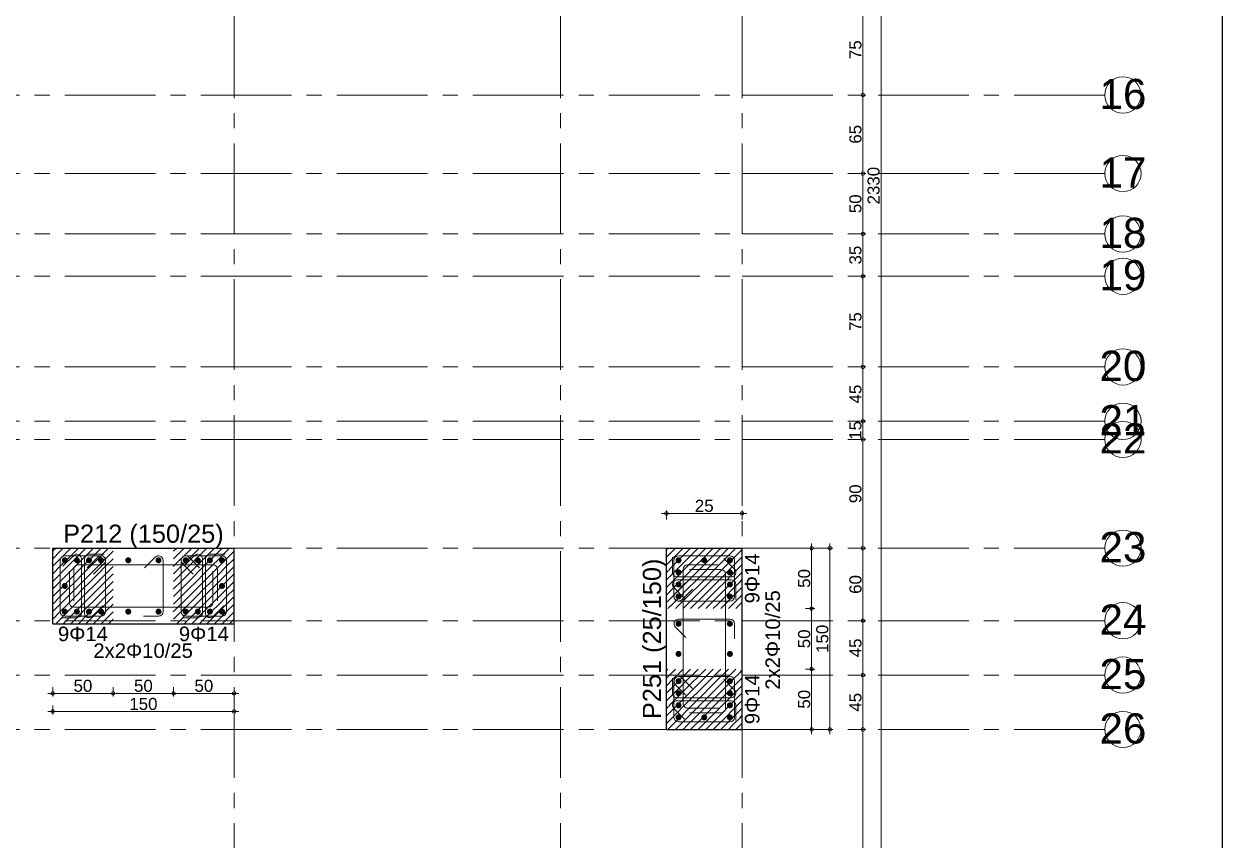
# Model space of a CAD drawing. Header units: millimetres. Extents: x 2232 to 85269, y -3593 to 5869.
# Drawn here: x 31456 to 32447, y 3785 to 4460 of the extents above; entities that cross this region are included whole.
import ezdxf

# ---------------------------------------------------------------- set-up
doc = ezdxf.new("R2010")
doc.units = ezdxf.units.MM
doc.linetypes.add('CENTER2', pattern=[112.5, 75, -12.5, 12.5, -12.5])
doc.linetypes.add('DASHDOT2', pattern=[12.7, 6.35, -3.175, 0, -3.175])
doc.layers.add('aks', color=251, linetype='DASHDOT2', lineweight=35)
for name, color, linetype in [('Donatı Yazısı', 7, 'Continuous'), ('Donatı Çizgisi', 7, 'Continuous'), ('Kolon', 7, 'Continuous'), ('Ölçülendirme', 7, 'Continuous')]:
    doc.layers.add(name, color=color, linetype=linetype)
doc.styles.add('arial_1_18', font='arial.ttf', dxfattribs={"height": 0.2})

# ---------------------------------------------------------------- blocks, each defined once
blk = doc.blocks.new('IDE999Entity6900')
at = {"layer": 'aks', "color": 250, "linetype": 'CENTER2', "lineweight": 5}
blk.add_lwpolyline([(21382.48, 200), (21382.48, 2530)], dxfattribs=at)
blk = doc.blocks.new('IDE999Entity6901')
at = {"layer": 'aks', "color": 250, "linetype": 'CENTER2', "lineweight": 5}
blk.add_lwpolyline([(21532.48, 200), (21532.48, 2530)], dxfattribs=at)
blk = doc.blocks.new('IDE999Entity6902')
at = {"layer": 'aks', "color": 250, "linetype": 'CENTER2', "lineweight": 5}
blk.add_lwpolyline([(21112.48, 200), (21112.48, 2530)], dxfattribs=at)

msp = doc.modelspace()

# ---------------------------------------------------------------- hatches: boundary and pattern name
at = {"layer": 'Donatı Çizgisi', "linetype": 'Continuous', "lineweight": 5}
h = msp.add_hatch(color=5, dxfattribs=at)
edge = h.paths.add_edge_path(flags=0)
edge.add_arc((31490.16, 4016.37), 2.5, 0, 360)
h = msp.add_hatch(color=5, dxfattribs=at)
edge = h.paths.add_edge_path(flags=0)
edge.add_arc((31500.16, 4016.37), 2.5, 0, 360)
h = msp.add_hatch(color=5, dxfattribs=at)
edge = h.paths.add_edge_path(flags=0)
edge.add_arc((31510.16, 4016.37), 2.5, 0, 360)
h = msp.add_hatch(color=5, dxfattribs=at)
edge = h.paths.add_edge_path(flags=0)
edge.add_arc((31520.16, 4016.37), 2.5, 0, 360)
h = msp.add_hatch(color=5, dxfattribs=at)
edge = h.paths.add_edge_path(flags=0)
edge.add_arc((31542.66, 4016.37), 2.5, 0, 360)
h = msp.add_hatch(color=5, dxfattribs=at)
edge = h.paths.add_edge_path(flags=0)
edge.add_arc((31567.66, 4016.37), 2.5, 0, 360)
h = msp.add_hatch(color=5, dxfattribs=at)
edge = h.paths.add_edge_path(flags=0)
edge.add_arc((31590.16, 4016.37), 2.5, 0, 360)
h = msp.add_hatch(color=5, dxfattribs=at)
edge = h.paths.add_edge_path(flags=0)
edge.add_arc((31600.16, 4016.37), 2.5, 0, 360)
h = msp.add_hatch(color=5, dxfattribs=at)
edge = h.paths.add_edge_path(flags=0)
edge.add_arc((31610.16, 4016.37), 2.5, 0, 360)
h = msp.add_hatch(color=5, dxfattribs=at)
edge = h.paths.add_edge_path(flags=0)
edge.add_arc((31620.16, 4016.37), 2.5, 0, 360)
h = msp.add_hatch(color=5, dxfattribs=at)
edge = h.paths.add_edge_path(flags=0)
edge.add_arc((31997.66, 4016.37), 2.5, 0, 360)
h = msp.add_hatch(color=5, dxfattribs=at)
edge = h.paths.add_edge_path(flags=0)
edge.add_arc((32018.91, 4016.37), 2.5, 0, 360)
h = msp.add_hatch(color=5, dxfattribs=at)
edge = h.paths.add_edge_path(flags=0)
edge.add_arc((32040.16, 4016.37), 2.5, 0, 360)
h = msp.add_hatch(color=5, dxfattribs=at)
edge = h.paths.add_edge_path(flags=0)
edge.add_arc((31997.66, 4006.37), 2.5, 0, 360)
h = msp.add_hatch(color=5, dxfattribs=at)
edge = h.paths.add_edge_path(flags=0)
edge.add_arc((32040.16, 4006.37), 2.5, 0, 360)
h = msp.add_hatch(color=5, dxfattribs=at)
edge = h.paths.add_edge_path(flags=0)
edge.add_arc((31490.16, 3995.12), 2.5, 0, 360)
h = msp.add_hatch(color=5, dxfattribs=at)
edge = h.paths.add_edge_path(flags=0)
edge.add_arc((31620.16, 3995.12), 2.5, 0, 360)
h = msp.add_hatch(color=5, dxfattribs=at)
edge = h.paths.add_edge_path(flags=0)
edge.add_arc((31997.66, 3996.37), 2.5, 0, 360)
h = msp.add_hatch(color=5, dxfattribs=at)
edge = h.paths.add_edge_path(flags=0)
edge.add_arc((32040.16, 3996.37), 2.5, 0, 360)
h = msp.add_hatch(color=5, dxfattribs=at)
edge = h.paths.add_edge_path(flags=0)
edge.add_arc((31997.66, 3986.37), 2.5, 0, 360)
h = msp.add_hatch(color=5, dxfattribs=at)
edge = h.paths.add_edge_path(flags=0)
edge.add_arc((32040.16, 3986.37), 2.5, 0, 360)
h = msp.add_hatch(color=5, dxfattribs=at)
edge = h.paths.add_edge_path(flags=0)
edge.add_arc((31490.16, 3973.87), 2.5, 0, 360)
h = msp.add_hatch(color=5, dxfattribs=at)
edge = h.paths.add_edge_path(flags=0)
edge.add_arc((31500.16, 3973.87), 2.5, 0, 360)
h = msp.add_hatch(color=5, dxfattribs=at)
edge = h.paths.add_edge_path(flags=0)
edge.add_arc((31510.16, 3973.87), 2.5, 0, 360)
h = msp.add_hatch(color=5, dxfattribs=at)
edge = h.paths.add_edge_path(flags=0)
edge.add_arc((31520.16, 3973.87), 2.5, 0, 360)
h = msp.add_hatch(color=5, dxfattribs=at)
edge = h.paths.add_edge_path(flags=0)
edge.add_arc((31542.66, 3973.87), 2.5, 0, 360)
h = msp.add_hatch(color=5, dxfattribs=at)
edge = h.paths.add_edge_path(flags=0)
edge.add_arc((31567.66, 3973.87), 2.5, 0, 360)
h = msp.add_hatch(color=5, dxfattribs=at)
edge = h.paths.add_edge_path(flags=0)
edge.add_arc((31590.16, 3973.87), 2.5, 0, 360)
h = msp.add_hatch(color=5, dxfattribs=at)
edge = h.paths.add_edge_path(flags=0)
edge.add_arc((31600.16, 3973.87), 2.5, 0, 360)
h = msp.add_hatch(color=5, dxfattribs=at)
edge = h.paths.add_edge_path(flags=0)
edge.add_arc((31610.16, 3973.87), 2.5, 0, 360)
h = msp.add_hatch(color=5, dxfattribs=at)
edge = h.paths.add_edge_path(flags=0)
edge.add_arc((31620.16, 3973.87), 2.5, 0, 360)
h = msp.add_hatch(color=5, dxfattribs=at)
edge = h.paths.add_edge_path(flags=0)
edge.add_arc((31997.66, 3963.87), 2.5, 0, 360)
h = msp.add_hatch(color=5, dxfattribs=at)
edge = h.paths.add_edge_path(flags=0)
edge.add_arc((32040.16, 3963.87), 2.5, 0, 360)
h = msp.add_hatch(color=5, dxfattribs=at)
edge = h.paths.add_edge_path(flags=0)
edge.add_arc((31997.66, 3938.87), 2.5, 0, 360)
h = msp.add_hatch(color=5, dxfattribs=at)
edge = h.paths.add_edge_path(flags=0)
edge.add_arc((32040.16, 3938.87), 2.5, 0, 360)
h = msp.add_hatch(color=5, dxfattribs=at)
edge = h.paths.add_edge_path(flags=0)
edge.add_arc((31997.66, 3916.37), 2.5, 0, 360)
h = msp.add_hatch(color=5, dxfattribs=at)
edge = h.paths.add_edge_path(flags=0)
edge.add_arc((32040.16, 3916.37), 2.5, 0, 360)
h = msp.add_hatch(color=5, dxfattribs=at)
edge = h.paths.add_edge_path(flags=0)
edge.add_arc((31997.66, 3906.37), 2.5, 0, 360)
h = msp.add_hatch(color=5, dxfattribs=at)
edge = h.paths.add_edge_path(flags=0)
edge.add_arc((32040.16, 3906.37), 2.5, 0, 360)
h = msp.add_hatch(color=5, dxfattribs=at)
edge = h.paths.add_edge_path(flags=0)
edge.add_arc((31997.66, 3896.37), 2.5, 0, 360)
h = msp.add_hatch(color=5, dxfattribs=at)
edge = h.paths.add_edge_path(flags=0)
edge.add_arc((32040.16, 3896.37), 2.5, 0, 360)
h = msp.add_hatch(color=5, dxfattribs=at)
edge = h.paths.add_edge_path(flags=0)
edge.add_arc((31997.66, 3886.37), 2.5, 0, 360)
h = msp.add_hatch(color=5, dxfattribs=at)
edge = h.paths.add_edge_path(flags=0)
edge.add_arc((32018.91, 3886.37), 2.5, 0, 360)
h = msp.add_hatch(color=5, dxfattribs=at)
edge = h.paths.add_edge_path(flags=0)
edge.add_arc((32040.16, 3886.37), 2.5, 0, 360)

# ---------------------------------------------------------------- linework, layer by layer
msp.add_line((32447.11, 5868.75), (32447.11, 1368.75))
at = {"layer": 'aks', "color": 250, "linetype": 'CENTER2', "lineweight": 5}
for points in [[(28790.16, 4401.37), (32050.16, 4401.37)], [(32050.16, 4401.37), (32350.16, 4401.37)], [(28790.16, 4336.37), (32050.16, 4336.37)], [(32050.16, 4336.37), (32350.16, 4336.37)], [(28790.16, 4286.37), (32050.16, 4286.37)], [(32050.16, 4286.37), (32350.16, 4286.37)], [(28790.16, 4251.37), (32050.16, 4251.37)], [(32050.16, 4251.37), (32350.16, 4251.37)], [(28790.16, 4176.37), (32050.16, 4176.37)], [(32050.16, 4176.37), (32350.16, 4176.37)], [(28790.16, 4131.37), (32050.16, 4131.37)], [(32050.16, 4131.37), (32350.16, 4131.37)], [(28790.16, 4116.37), (32050.16, 4116.37)], [(32050.16, 4116.37), (32350.16, 4116.37)], [(28790.16, 4026.37), (32050.16, 4026.37)], [(32050.16, 4026.37), (32350.16, 4026.37)], [(28790.16, 3966.37), (32050.16, 3966.37)], [(32050.16, 3966.37), (32350.16, 3966.37)], [(28790.16, 3921.37), (32050.16, 3921.37)], [(32050.16, 3921.37), (32350.16, 3921.37)], [(28790.16, 3876.37), (32050.16, 3876.37)], [(32050.16, 3876.37), (32350.16, 3876.37)]]:
    msp.add_lwpolyline(points, dxfattribs=at)
at = {"layer": 'aks', "color": 30, "linetype": 'Continuous', "lineweight": 5}
for centre in [(32365.16, 4401.37), (32365.16, 4336.37), (32365.16, 4286.37), (32365.16, 4251.37), (32365.16, 4176.37), (32365.16, 4131.37), (32365.16, 4116.37), (32365.16, 4026.37), (32365.16, 3966.37), (32365.16, 3921.37), (32365.16, 3876.37)]:
    msp.add_circle(centre, 15, dxfattribs=at)
at = {"layer": 'Donatı Çizgisi', "color": 5, "linetype": 'Continuous', "lineweight": 5}
for points in [[(31486.41, 4016.37), (31486.41, 3973.87)], [(31520.16, 4020.12), (31490.16, 4020.12)], [(31517.5, 4019.02), (31508.66, 4010.18)], [(31513.97, 4004.88), (31522.81, 4013.72)], [(31523.91, 3973.87), (31523.91, 4016.37)], [(31586.41, 3973.87), (31586.41, 4016.37)], [(31596.34, 4004.88), (31587.5, 4013.72)], [(31590.16, 4020.12), (31620.16, 4020.12)], [(31592.81, 4019.02), (31601.65, 4010.18)], [(31623.91, 4016.37), (31623.91, 3973.87)], [(31993.91, 3986.37), (31993.91, 4016.37)], [(31997.66, 4020.12), (32040.16, 4020.12)], [(32043.91, 4016.37), (32043.91, 3986.37)], [(31995, 3989.02), (32003.84, 3997.86)], [(32009.15, 3992.56), (32000.31, 3983.72)], [(32040.16, 3982.62), (31997.66, 3982.62)], [(31490.16, 3970.12), (31520.16, 3970.12)], [(31620.16, 3970.12), (31590.16, 3970.12)], [(31993.91, 3916.37), (31993.91, 3886.37)], [(31995, 3913.72), (32003.84, 3904.88)], [(32040.16, 3920.12), (31997.66, 3920.12)], [(32009.15, 3910.18), (32000.31, 3919.02)], [(32043.91, 3886.37), (32043.91, 3916.37)], [(31997.66, 3882.62), (32040.16, 3882.62)]]:
    msp.add_lwpolyline(points, dxfattribs=at)
at = {"layer": 'Donatı Çizgisi', "color": 1, "linetype": 'Continuous', "lineweight": 5}
for points in [[(31488.66, 4011.43), (31497.5, 4020.27)], [(31501.41, 4012.62), (31612.66, 4012.62)], [(31503.91, 4017.62), (31503.91, 3972.62)], [(31506.41, 3972.62), (31506.41, 4017.62)], [(31510.16, 4021.37), (31522.66, 4021.37)], [(31556.16, 4010.18), (31565, 4019.02)], [(31571.41, 4016.37), (31571.41, 3973.87)], [(31588.66, 4011.43), (31597.5, 4020.27)], [(31603.91, 4017.62), (31603.91, 3972.62)], [(31606.41, 3972.62), (31606.41, 4017.62)], [(31610.16, 4021.37), (31622.66, 4021.37)], [(31992.66, 4006.37), (31992.66, 4018.87)], [(32005.16, 4012.62), (32031.16, 4012.62)], [(32035.22, 4017.86), (32044.06, 4009.02)], [(31493.91, 4007.37), (31493.91, 3981.37)], [(31497.66, 3982.87), (31497.66, 4008.87)], [(31612.66, 3981.37), (31612.66, 4007.37)], [(31616.41, 4008.87), (31616.41, 3982.87)], [(32041.41, 4002.62), (31996.41, 4002.62)], [(32001.41, 3897.62), (32001.41, 4008.87)], [(32032.66, 4008.87), (32006.66, 4008.87)], [(32036.41, 3893.87), (32036.41, 4005.12)], [(32002.59, 3984.88), (31993.75, 3993.72)], [(31996.41, 4000.12), (32041.41, 4000.12)], [(32045.16, 3996.37), (32045.16, 3983.87)], [(31497.66, 3977.62), (31608.91, 3977.62)], [(31521.65, 3978.81), (31512.81, 3969.97)], [(31621.65, 3978.81), (31612.81, 3969.97)], [(31500.16, 3968.87), (31487.66, 3968.87)], [(31567.66, 3970.12), (31555.16, 3970.12)], [(31600.16, 3968.87), (31587.66, 3968.87)], [(31997.66, 3967.62), (32040.16, 3967.62)], [(32043.91, 3963.87), (32043.91, 3951.37)], [(32003.84, 3952.38), (31995, 3961.22)], [(31992.66, 3906.37), (31992.66, 3918.87)], [(32035.22, 3917.86), (32044.06, 3909.02)], [(32002.59, 3884.88), (31993.75, 3893.72)], [(32041.41, 3902.62), (31996.41, 3902.62)], [(31996.41, 3900.12), (32041.41, 3900.12)], [(32031.16, 3893.87), (32005.16, 3893.87)], [(32045.16, 3896.37), (32045.16, 3883.87)], [(32006.66, 3890.12), (32032.66, 3890.12)]]:
    msp.add_lwpolyline(points, dxfattribs=at)
at = {"layer": 'Donatı Çizgisi', "color": 5, "linetype": 'Continuous', "lineweight": 5}
for centre, start, end in [((31490.16, 4016.37), 90, 180), ((31520.16, 4016.37), 0, 135), ((31520.16, 4016.37), 315, 90), ((31590.16, 4016.37), 90, 225), ((31590.16, 4016.37), 45, 180), ((31620.16, 4016.37), 0, 90), ((31997.66, 4016.37), 90, 180), ((32040.16, 4016.37), 0, 90), ((31997.66, 3986.37), 135, 270), ((31997.66, 3986.37), 180, 315), ((32040.16, 3986.37), 270, 0), ((31490.16, 3973.87), 180, 270), ((31520.16, 3973.87), 270, 0), ((31590.16, 3973.87), 180, 270), ((31620.16, 3973.87), 270, 0), ((31997.66, 3916.37), 45, 180), ((31997.66, 3916.37), 90, 225), ((32040.16, 3916.37), 0, 90), ((31997.66, 3886.37), 180, 270), ((32040.16, 3886.37), 270, 0)]:
    msp.add_arc(centre, 3.75, start, end, dxfattribs=at)
at = {"layer": 'Donatı Çizgisi', "color": 1, "linetype": 'Continuous', "lineweight": 5}
for centre, start, end in [((31500.16, 4017.62), 0, 135), ((31501.41, 4008.87), 90, 180), ((31510.16, 4017.62), 90, 180), ((31567.66, 4016.37), 0, 135), ((31600.16, 4017.62), 0, 135), ((31610.16, 4017.62), 90, 180), ((31612.66, 4008.87), 0, 90), ((32005.16, 4008.87), 90, 180), ((31996.41, 4006.37), 180, 270), ((32032.66, 4005.12), 0, 90), ((32041.41, 4006.37), 270, 45), ((31996.41, 3996.37), 90, 225), ((32041.41, 3996.37), 0, 90), ((31497.66, 3981.37), 180, 270), ((31567.66, 3973.87), 270, 0), ((31608.91, 3981.37), 270, 0), ((31500.16, 3972.62), 270, 0), ((31510.16, 3972.62), 180, 315), ((31600.16, 3972.62), 270, 0), ((31610.16, 3972.62), 180, 315), ((31997.66, 3963.87), 90, 225), ((32040.16, 3963.87), 0, 90), ((31996.41, 3906.37), 180, 270), ((32041.41, 3906.37), 270, 45), ((31996.41, 3896.37), 90, 225), ((32005.16, 3897.62), 180, 270), ((32032.66, 3893.87), 270, 0), ((32041.41, 3896.37), 0, 90)]:
    msp.add_arc(centre, 3.75, start, end, dxfattribs=at)
at = {"layer": 'Kolon', "color": 251, "linetype": 'Continuous', "lineweight": -3}
for points in [[(31480.15, 4023.85), (31480.18, 4023.87)], [(31480.18, 4023.87), (31482.68, 4026.37)], [(31480.18, 4011.37), (31492.68, 4023.87)], [(31480.18, 4017.62), (31486.43, 4023.87)], [(31486.43, 4023.87), (31488.93, 4026.37)], [(31492.68, 4023.87), (31495.18, 4026.37)], [(31492.68, 4011.37), (31505.18, 4023.87)], [(31492.68, 4017.62), (31498.93, 4023.87)], [(31498.93, 4023.87), (31501.43, 4026.37)], [(31505.18, 4023.87), (31507.68, 4026.37)], [(31505.18, 4011.37), (31517.68, 4023.87)], [(31505.18, 4017.62), (31511.43, 4023.87)], [(31511.43, 4023.87), (31513.93, 4026.37)], [(31517.68, 4023.87), (31520.18, 4026.37)], [(31517.68, 4017.62), (31523.93, 4023.87)], [(31517.68, 4011.37), (31530.15, 4023.85)], [(31523.93, 4023.87), (31526.43, 4026.37)], [(31580.15, 4023.85), (31580.18, 4023.87)], [(31580.18, 4023.87), (31582.68, 4026.37)], [(31580.18, 4011.37), (31592.68, 4023.87)], [(31580.18, 4017.62), (31586.43, 4023.87)], [(31586.43, 4023.87), (31588.93, 4026.37)], [(31592.68, 4023.87), (31595.18, 4026.37)], [(31592.68, 4011.37), (31605.18, 4023.87)], [(31592.68, 4017.62), (31598.93, 4023.87)], [(31598.93, 4023.87), (31601.43, 4026.37)], [(31605.18, 4023.87), (31607.68, 4026.37)], [(31605.18, 4011.37), (31617.68, 4023.87)], [(31605.18, 4017.62), (31611.43, 4023.87)], [(31611.43, 4023.87), (31613.93, 4026.37)], [(31617.68, 4023.87), (31620.18, 4026.37)], [(31617.68, 4017.62), (31623.93, 4023.87)], [(31617.68, 4011.37), (31630.15, 4023.85)], [(31623.93, 4023.87), (31626.43, 4026.37)], [(31987.65, 4025.1), (31988.93, 4026.37)], [(31987.65, 4018.85), (31992.68, 4023.87)], [(31992.68, 4023.87), (31995.18, 4026.37)], [(31992.68, 4011.37), (32005.18, 4023.87)], [(31992.68, 4017.62), (31998.93, 4023.87)], [(31998.93, 4023.87), (32001.43, 4026.37)], [(32005.18, 4023.87), (32007.68, 4026.37)], [(32005.18, 4011.37), (32017.68, 4023.87)], [(32005.18, 4017.62), (32011.43, 4023.87)], [(32011.43, 4023.87), (32013.93, 4026.37)], [(32017.68, 4023.87), (32020.18, 4026.37)], [(32017.68, 4011.37), (32030.18, 4023.87)], [(32017.68, 4017.62), (32023.93, 4023.87)], [(32023.93, 4023.87), (32026.43, 4026.37)], [(32030.18, 4023.87), (32032.68, 4026.37)], [(32030.18, 4011.37), (32042.68, 4023.87)], [(32030.18, 4017.62), (32036.43, 4023.87)], [(32036.43, 4023.87), (32038.93, 4026.37)], [(32042.68, 4023.87), (32045.18, 4026.37)], [(32042.68, 4017.62), (32048.93, 4023.87)], [(32048.93, 4023.87), (32050.15, 4025.1)], [(31480.15, 4017.6), (31480.18, 4017.62)], [(31486.43, 4011.37), (31492.68, 4017.62)], [(31498.93, 4011.37), (31505.18, 4017.62)], [(31511.43, 4011.37), (31517.68, 4017.62)], [(31523.93, 4011.37), (31530.15, 4017.6)], [(31580.15, 4017.6), (31580.18, 4017.62)], [(31586.43, 4011.37), (31592.68, 4017.62)], [(31598.93, 4011.37), (31605.18, 4017.62)], [(31611.43, 4011.37), (31617.68, 4017.62)], [(31623.93, 4011.37), (31630.15, 4017.6)], [(31987.65, 4012.6), (31992.68, 4017.62)], [(31998.93, 4011.37), (32005.18, 4017.62)], [(32011.43, 4011.37), (32017.68, 4017.62)], [(32023.93, 4011.37), (32030.18, 4017.62)], [(32036.43, 4011.37), (32042.68, 4017.62)], [(32042.68, 4011.37), (32050.15, 4018.85)], [(32048.93, 4011.37), (32050.15, 4012.6)], [(31480.15, 4011.35), (31480.18, 4011.37)], [(31480.15, 4005.1), (31480.18, 4005.12)], [(31480.18, 3998.87), (31492.68, 4011.37)], [(31480.18, 4005.12), (31486.43, 4011.37)], [(31486.43, 3998.87), (31492.68, 4005.12)], [(31492.68, 3998.87), (31505.18, 4011.37)], [(31492.68, 4005.12), (31498.93, 4011.37)], [(31498.93, 3998.87), (31505.18, 4005.12)], [(31505.18, 3998.87), (31517.68, 4011.37)], [(31505.18, 4005.12), (31511.43, 4011.37)], [(31511.43, 3998.87), (31517.68, 4005.12)], [(31517.68, 4005.12), (31523.93, 4011.37)], [(31517.68, 3998.87), (31530.15, 4011.35)], [(31523.93, 3998.87), (31530.15, 4005.1)], [(31580.15, 4011.35), (31580.18, 4011.37)], [(31580.15, 4005.1), (31580.18, 4005.12)], [(31580.18, 3998.87), (31592.68, 4011.37)], [(31580.18, 4005.12), (31586.43, 4011.37)], [(31586.43, 3998.87), (31592.68, 4005.12)], [(31592.68, 3998.87), (31605.18, 4011.37)], [(31592.68, 4005.12), (31598.93, 4011.37)], [(31598.93, 3998.87), (31605.18, 4005.12)], [(31605.18, 3998.87), (31617.68, 4011.37)], [(31605.18, 4005.12), (31611.43, 4011.37)], [(31611.43, 3998.87), (31617.68, 4005.12)], [(31617.68, 4005.12), (31623.93, 4011.37)], [(31617.68, 3998.87), (31630.15, 4011.35)], [(31623.93, 3998.87), (31630.15, 4005.1)], [(31987.65, 4006.35), (31992.68, 4011.37)], [(31987.65, 4000.1), (31992.68, 4005.12)], [(31992.68, 3998.87), (32005.18, 4011.37)], [(31992.68, 4005.12), (31998.93, 4011.37)], [(31998.93, 3998.87), (32005.18, 4005.12)], [(32005.18, 3998.87), (32017.68, 4011.37)], [(32005.18, 4005.12), (32011.43, 4011.37)], [(32011.43, 3998.87), (32017.68, 4005.12)], [(32017.68, 3998.87), (32030.18, 4011.37)], [(32017.68, 4005.12), (32023.93, 4011.37)], [(32023.93, 3998.87), (32030.18, 4005.12)], [(32030.18, 3998.87), (32042.68, 4011.37)], [(32030.18, 4005.12), (32036.43, 4011.37)], [(32036.43, 3998.87), (32042.68, 4005.12)], [(32042.68, 4005.12), (32048.93, 4011.37)], [(32042.68, 3998.87), (32050.15, 4006.35)], [(31480.15, 3998.85), (31480.18, 3998.87)], [(31480.15, 3992.6), (31480.18, 3992.62)], [(31480.18, 3986.37), (31492.68, 3998.87)], [(31480.18, 3992.62), (31486.43, 3998.87)], [(31486.43, 3986.37), (31492.68, 3992.62)], [(31492.68, 3986.37), (31505.18, 3998.87)], [(31492.68, 3992.62), (31498.93, 3998.87)], [(31498.93, 3986.37), (31505.18, 3992.62)], [(31505.18, 3986.37), (31517.68, 3998.87)], [(31505.18, 3992.62), (31511.43, 3998.87)], [(31511.43, 3986.37), (31517.68, 3992.62)], [(31517.68, 3992.62), (31523.93, 3998.87)], [(31517.68, 3986.37), (31530.15, 3998.85)], [(31523.93, 3986.37), (31530.15, 3992.6)], [(31580.15, 3998.85), (31580.18, 3998.87)], [(31580.15, 3992.6), (31580.18, 3992.62)], [(31580.18, 3986.37), (31592.68, 3998.87)], [(31580.18, 3992.62), (31586.43, 3998.87)], [(31586.43, 3986.37), (31592.68, 3992.62)], [(31592.68, 3986.37), (31605.18, 3998.87)], [(31592.68, 3992.62), (31598.93, 3998.87)], [(31598.93, 3986.37), (31605.18, 3992.62)], [(31605.18, 3986.37), (31617.68, 3998.87)], [(31605.18, 3992.62), (31611.43, 3998.87)], [(31611.43, 3986.37), (31617.68, 3992.62)], [(31617.68, 3992.62), (31623.93, 3998.87)], [(31617.68, 3986.37), (31630.15, 3998.85)], [(31623.93, 3986.37), (31630.15, 3992.6)], [(31987.65, 3993.85), (31992.68, 3998.87)], [(31987.65, 3987.6), (31992.68, 3992.62)], [(31992.68, 3986.37), (32005.18, 3998.87)], [(31992.68, 3992.62), (31998.93, 3998.87)], [(31998.93, 3986.37), (32005.18, 3992.62)], [(32005.18, 3986.37), (32017.68, 3998.87)], [(32005.18, 3992.62), (32011.43, 3998.87)], [(32011.43, 3986.37), (32017.68, 3992.62)], [(32017.68, 3986.37), (32030.18, 3998.87)], [(32017.68, 3992.62), (32023.93, 3998.87)], [(32023.93, 3986.37), (32030.18, 3992.62)], [(32030.18, 3986.37), (32042.68, 3998.87)], [(32030.18, 3992.62), (32036.43, 3998.87)], [(32036.43, 3986.37), (32042.68, 3992.62)], [(32042.68, 3992.62), (32048.93, 3998.87)], [(32042.68, 3986.37), (32050.15, 3993.85)], [(32048.93, 3998.87), (32050.15, 4000.1)], [(31480.15, 3986.35), (31480.18, 3986.37)], [(31480.18, 3973.87), (31492.68, 3986.37)], [(31480.18, 3980.12), (31486.43, 3986.37)], [(31492.68, 3973.87), (31505.18, 3986.37)], [(31492.68, 3980.12), (31498.93, 3986.37)], [(31505.18, 3973.87), (31517.68, 3986.37)], [(31505.18, 3980.12), (31511.43, 3986.37)], [(31517.68, 3980.12), (31523.93, 3986.37)], [(31517.68, 3973.87), (31530.15, 3986.35)], [(31580.15, 3986.35), (31580.18, 3986.37)], [(31580.18, 3973.87), (31592.68, 3986.37)], [(31580.18, 3980.12), (31586.43, 3986.37)], [(31592.68, 3973.87), (31605.18, 3986.37)], [(31592.68, 3980.12), (31598.93, 3986.37)], [(31605.18, 3973.87), (31617.68, 3986.37)], [(31605.18, 3980.12), (31611.43, 3986.37)], [(31617.68, 3980.12), (31623.93, 3986.37)], [(31617.68, 3973.87), (31630.15, 3986.35)], [(31987.65, 3981.35), (31992.68, 3986.37)], [(31992.68, 3980.12), (31998.93, 3986.37)], [(31995.18, 3976.37), (32005.18, 3986.37)], [(32005.18, 3980.12), (32011.43, 3986.37)], [(32007.68, 3976.37), (32017.68, 3986.37)], [(32017.68, 3980.12), (32023.93, 3986.37)], [(32020.18, 3976.37), (32030.18, 3986.37)], [(32030.18, 3980.12), (32036.43, 3986.37)], [(32032.68, 3976.37), (32042.68, 3986.37)], [(32042.68, 3980.12), (32048.93, 3986.37)], [(32048.93, 3986.37), (32050.15, 3987.6)], [(31480.15, 3980.1), (31480.18, 3980.12)], [(31480.15, 3973.85), (31480.18, 3973.87)], [(31480.18, 3967.62), (31486.43, 3973.87)], [(31482.68, 3963.87), (31492.68, 3973.87)], [(31486.43, 3973.87), (31492.68, 3980.12)], [(31492.68, 3967.62), (31498.93, 3973.87)], [(31495.18, 3963.87), (31505.18, 3973.87)], [(31498.93, 3973.87), (31505.18, 3980.12)], [(31505.18, 3967.62), (31511.43, 3973.87)], [(31507.68, 3963.87), (31517.68, 3973.87)], [(31511.43, 3973.87), (31517.68, 3980.12)], [(31517.68, 3967.62), (31523.93, 3973.87)], [(31520.18, 3963.87), (31530.15, 3973.85)], [(31523.93, 3973.87), (31530.15, 3980.1)], [(31580.15, 3980.1), (31580.18, 3980.12)], [(31580.15, 3973.85), (31580.18, 3973.87)], [(31580.18, 3967.62), (31586.43, 3973.87)], [(31582.68, 3963.87), (31592.68, 3973.87)], [(31586.43, 3973.87), (31592.68, 3980.12)], [(31592.68, 3967.62), (31598.93, 3973.87)], [(31595.18, 3963.87), (31605.18, 3973.87)], [(31598.93, 3973.87), (31605.18, 3980.12)], [(31605.18, 3967.62), (31611.43, 3973.87)], [(31607.68, 3963.87), (31617.68, 3973.87)], [(31611.43, 3973.87), (31617.68, 3980.12)], [(31617.68, 3967.62), (31623.93, 3973.87)], [(31620.18, 3963.87), (31630.15, 3973.85)], [(31623.93, 3973.87), (31630.15, 3980.1)], [(31988.93, 3976.37), (31992.68, 3980.12)], [(32001.43, 3976.37), (32005.18, 3980.12)], [(32013.93, 3976.37), (32017.68, 3980.12)], [(32026.43, 3976.37), (32030.18, 3980.12)], [(32038.93, 3976.37), (32042.68, 3980.12)], [(32045.18, 3976.37), (32050.15, 3981.35)], [(31480.15, 3967.6), (31480.18, 3967.62)], [(31488.93, 3963.87), (31492.68, 3967.62)], [(31501.43, 3963.87), (31505.18, 3967.62)], [(31513.93, 3963.87), (31517.68, 3967.62)], [(31526.43, 3963.87), (31530.15, 3967.6)], [(31580.15, 3967.6), (31580.18, 3967.62)], [(31588.93, 3963.87), (31592.68, 3967.62)], [(31601.43, 3963.87), (31605.18, 3967.62)], [(31613.93, 3963.87), (31617.68, 3967.62)], [(31626.43, 3963.87), (31630.15, 3967.6)], [(31987.65, 3925.1), (31988.93, 3926.37)], [(31987.65, 3918.85), (31992.68, 3923.87)], [(31992.68, 3923.87), (31995.18, 3926.37)], [(31992.68, 3911.37), (32005.18, 3923.87)], [(31992.68, 3917.62), (31998.93, 3923.87)], [(31998.93, 3923.87), (32001.43, 3926.37)], [(32005.18, 3923.87), (32007.68, 3926.37)], [(32005.18, 3911.37), (32017.68, 3923.87)], [(32005.18, 3917.62), (32011.43, 3923.87)], [(32011.43, 3923.87), (32013.93, 3926.37)], [(32017.68, 3923.87), (32020.18, 3926.37)], [(32017.68, 3911.37), (32030.18, 3923.87)], [(32017.68, 3917.62), (32023.93, 3923.87)], [(32023.93, 3923.87), (32026.43, 3926.37)], [(32030.18, 3923.87), (32032.68, 3926.37)], [(32030.18, 3911.37), (32042.68, 3923.87)], [(32030.18, 3917.62), (32036.43, 3923.87)], [(32036.43, 3923.87), (32038.93, 3926.37)], [(32042.68, 3923.87), (32045.18, 3926.37)], [(32042.68, 3917.62), (32048.93, 3923.87)], [(32048.93, 3923.87), (32050.15, 3925.1)], [(31987.65, 3912.6), (31992.68, 3917.62)], [(31998.93, 3911.37), (32005.18, 3917.62)], [(32011.43, 3911.37), (32017.68, 3917.62)], [(32023.93, 3911.37), (32030.18, 3917.62)], [(32036.43, 3911.37), (32042.68, 3917.62)], [(32042.68, 3911.37), (32050.15, 3918.85)], [(31987.65, 3906.35), (31992.68, 3911.37)], [(31987.65, 3900.1), (31992.68, 3905.12)], [(31992.68, 3898.87), (32005.18, 3911.37)], [(31992.68, 3905.12), (31998.93, 3911.37)], [(31998.93, 3898.87), (32005.18, 3905.12)], [(32005.18, 3898.87), (32017.68, 3911.37)], [(32005.18, 3905.12), (32011.43, 3911.37)], [(32011.43, 3898.87), (32017.68, 3905.12)], [(32017.68, 3898.87), (32030.18, 3911.37)], [(32017.68, 3905.12), (32023.93, 3911.37)], [(32023.93, 3898.87), (32030.18, 3905.12)], [(32030.18, 3898.87), (32042.68, 3911.37)], [(32030.18, 3905.12), (32036.43, 3911.37)], [(32036.43, 3898.87), (32042.68, 3905.12)], [(32042.68, 3905.12), (32048.93, 3911.37)], [(32042.68, 3898.87), (32050.15, 3906.35)], [(32048.93, 3911.37), (32050.15, 3912.6)], [(31987.65, 3893.85), (31992.68, 3898.87)], [(31992.68, 3886.37), (32005.18, 3898.87)], [(31992.68, 3892.62), (31998.93, 3898.87)], [(32005.18, 3886.37), (32017.68, 3898.87)], [(32005.18, 3892.62), (32011.43, 3898.87)], [(32017.68, 3886.37), (32030.18, 3898.87)], [(32017.68, 3892.62), (32023.93, 3898.87)], [(32030.18, 3886.37), (32042.68, 3898.87)], [(32030.18, 3892.62), (32036.43, 3898.87)], [(32042.68, 3892.62), (32048.93, 3898.87)], [(32042.68, 3886.37), (32050.15, 3893.85)], [(32048.93, 3898.87), (32050.15, 3900.1)], [(31987.65, 3887.6), (31992.68, 3892.62)], [(31987.65, 3881.35), (31992.68, 3886.37)], [(31992.68, 3880.12), (31998.93, 3886.37)], [(31995.18, 3876.37), (32005.18, 3886.37)], [(31998.93, 3886.37), (32005.18, 3892.62)], [(32005.18, 3880.12), (32011.43, 3886.37)], [(32007.68, 3876.37), (32017.68, 3886.37)], [(32011.43, 3886.37), (32017.68, 3892.62)], [(32017.68, 3880.12), (32023.93, 3886.37)], [(32020.18, 3876.37), (32030.18, 3886.37)], [(32023.93, 3886.37), (32030.18, 3892.62)], [(32030.18, 3880.12), (32036.43, 3886.37)], [(32032.68, 3876.37), (32042.68, 3886.37)], [(32036.43, 3886.37), (32042.68, 3892.62)], [(32042.68, 3880.12), (32048.93, 3886.37)], [(32048.93, 3886.37), (32050.15, 3887.6)], [(31988.93, 3876.37), (31992.68, 3880.12)], [(32001.43, 3876.37), (32005.18, 3880.12)], [(32013.93, 3876.37), (32017.68, 3880.12)], [(32026.43, 3876.37), (32030.18, 3880.12)], [(32038.93, 3876.37), (32042.68, 3880.12)], [(32045.18, 3876.37), (32050.15, 3881.35)]]:
    msp.add_lwpolyline(points, dxfattribs=at)
at = {"layer": 'Kolon', "color": 33, "linetype": 'Continuous', "lineweight": -3}
for points in [[(31480.16, 4026.37), (31630.16, 4026.37)], [(31480.16, 3963.87), (31480.16, 4026.37)], [(31630.16, 3963.87), (31630.16, 4026.37)], [(31987.66, 3876.37), (31987.66, 4026.37)], [(31987.66, 4026.37), (32050.16, 4026.37)], [(32050.16, 3876.37), (32050.16, 4026.37)], [(31480.16, 3963.87), (31630.16, 3963.87)], [(31987.66, 3876.37), (32050.16, 3876.37)]]:
    msp.add_lwpolyline(points, dxfattribs=at)
at = {"layer": 'Ölçülendirme', "color": 5, "linetype": 'Continuous', "lineweight": 5}
for points in [[(32150.16, 3157.37), (32150.16, 5495.37)], [(32165.16, 3157.37), (32165.16, 5495.37)], [(32145.16, 4401.37), (32152.66, 4401.37)], [(32145.16, 4336.37), (32152.66, 4336.37)], [(32145.16, 4286.37), (32152.66, 4286.37)], [(32145.16, 4251.37), (32152.66, 4251.37)], [(32145.16, 4176.37), (32152.66, 4176.37)], [(32145.16, 4131.37), (32152.66, 4131.37)], [(32145.16, 4116.37), (32152.66, 4116.37)], [(32054.16, 4055.17), (31983.66, 4055.17)], [(31987.66, 4050.17), (31987.66, 4057.67)], [(32050.16, 4050.17), (32050.16, 4057.67)], [(32102.76, 4026.37), (32110.26, 4026.37)], [(32107.76, 3872.37), (32107.76, 4030.37)], [(32117.76, 4026.37), (32125.26, 4026.37)], [(32122.76, 3872.37), (32122.76, 4030.37)], [(32145.16, 4026.37), (32152.66, 4026.37)], [(32102.76, 3976.37), (32110.26, 3976.37)], [(32145.16, 3966.37), (32152.66, 3966.37)], [(32102.76, 3926.37), (32110.26, 3926.37)], [(32145.16, 3921.37), (32152.66, 3921.37)], [(31476.16, 3906.27), (31634.16, 3906.27)], [(31480.16, 3911.27), (31480.16, 3903.77)], [(31530.16, 3911.27), (31530.16, 3903.77)], [(31580.16, 3911.27), (31580.16, 3903.77)], [(31630.16, 3911.27), (31630.16, 3903.77)], [(31480.16, 3896.27), (31480.16, 3888.77)], [(31630.16, 3896.27), (31630.16, 3888.77)], [(31476.16, 3891.27), (31634.16, 3891.27)], [(32102.76, 3876.37), (32110.26, 3876.37)], [(32117.76, 3876.37), (32125.26, 3876.37)], [(32145.16, 3876.37), (32152.66, 3876.37)]]:
    msp.add_lwpolyline(points, dxfattribs=at)
for centre in [(32150.16, 4401.37), (32150.16, 4336.37), (32150.16, 4286.37), (32150.16, 4251.37), (32150.16, 4176.37), (32150.16, 4131.37), (32150.16, 4116.37), (31987.66, 4055.17), (32050.16, 4055.17), (32107.76, 4026.37), (32122.76, 4026.37), (32150.16, 4026.37), (32107.76, 3976.37), (32150.16, 3966.37), (32107.76, 3926.37), (32150.16, 3921.37), (31480.16, 3906.27), (31530.16, 3906.27), (31580.16, 3906.27), (31630.16, 3906.27), (31480.16, 3891.27), (31630.16, 3891.27), (32107.76, 3876.37), (32122.76, 3876.37), (32150.16, 3876.37)]:
    msp.add_circle(centre, 1.5, dxfattribs=at)

# ---------------------------------------------------------------- block references
at = {"layer": 'aks'}
for name in ['IDE999Entity6902', 'IDE999Entity6900', 'IDE999Entity6901']:
    msp.add_blockref(name, (10517.68, 2961.37), dxfattribs=at)

# ---------------------------------------------------------------- texts
at = {"layer": 'aks', "color": 1, "linetype": 'Continuous', "lineweight": 5, "style": 'arial_1_18'}
for s, p in [('16', (32345.73, 4389.74)), ('17', (32345.73, 4324.74)), ('18', (32345.73, 4274.74)), ('19', (32345.73, 4239.74)), ('20', (32345.73, 4164.74)), ('21', (32345.73, 4119.74)), ('22', (32345.73, 4104.74)), ('23', (32345.73, 4014.74)), ('24', (32345.73, 3954.74)), ('25', (32345.73, 3909.74)), ('26', (32345.73, 3864.74))]:
    msp.add_text(s, height=25, dxfattribs=at).set_placement(p)
at = {"layer": 'Donatı Yazısı', "color": 1, "linetype": 'Continuous', "lineweight": 5, "style": 'arial_1_18'}
for s, p in [('9Φ14', (32064.56, 3980.7)), ('2x2Φ10/25', (32081.57, 3909.26)), ('9Φ14', (32064.56, 3880.7))]:
    msp.add_text(s, height=12, rotation=90, dxfattribs=at).set_placement(p)
for s, p in [('9Φ14', (31484.49, 3949.47)), ('9Φ14', (31584.49, 3949.47)), ('2x2Φ10/25', (31513.74, 3935.58))]:
    msp.add_text(s, height=12, dxfattribs=at).set_placement(p)
at = {"layer": 'Kolon', "color": 1, "linetype": 'Continuous', "lineweight": 5, "style": 'arial_1_18'}
msp.add_text('P212 (150/25)', height=15, dxfattribs=at).set_placement((31488.76, 4030.87))
msp.add_text('P251 (25/150)', height=15, rotation=90, dxfattribs=at).set_placement((31983.16, 3884.97))
at = {"layer": 'Ölçülendirme', "color": 5, "linetype": 'Continuous', "lineweight": 5, "style": 'arial_1_18'}
for s, p in [('75', (32148.91, 4431.1)), ('65', (32148.91, 4361.1)), ('2330', (32163.91, 4310.83)), ('50', (32148.91, 4303.6)), ('35', (32148.91, 4261.1)), ('75', (32148.91, 4206.1)), ('45', (32148.91, 4146.1)), ('15', (32148.91, 4116.1)), ('90', (32148.91, 4063.6)), ('50', (32106.51, 3993.6)), ('60', (32148.91, 3988.6)), ('50', (32106.51, 3943.6)), ('150', (32121.51, 3939.72)), ('45', (32148.91, 3936.1)), ('50', (32106.51, 3893.6)), ('45', (32148.91, 3891.1))]:
    msp.add_text(s, height=10, rotation=90, dxfattribs=at).set_placement(p)
for s, p in [('25', (32011.14, 4056.42)), ('50', (31497.39, 3907.52)), ('50', (31547.39, 3907.52)), ('50', (31597.39, 3907.52)), ('150', (31543.5, 3892.52))]:
    msp.add_text(s, height=10, dxfattribs=at).set_placement(p)

doc.saveas('drawing.dxf')
